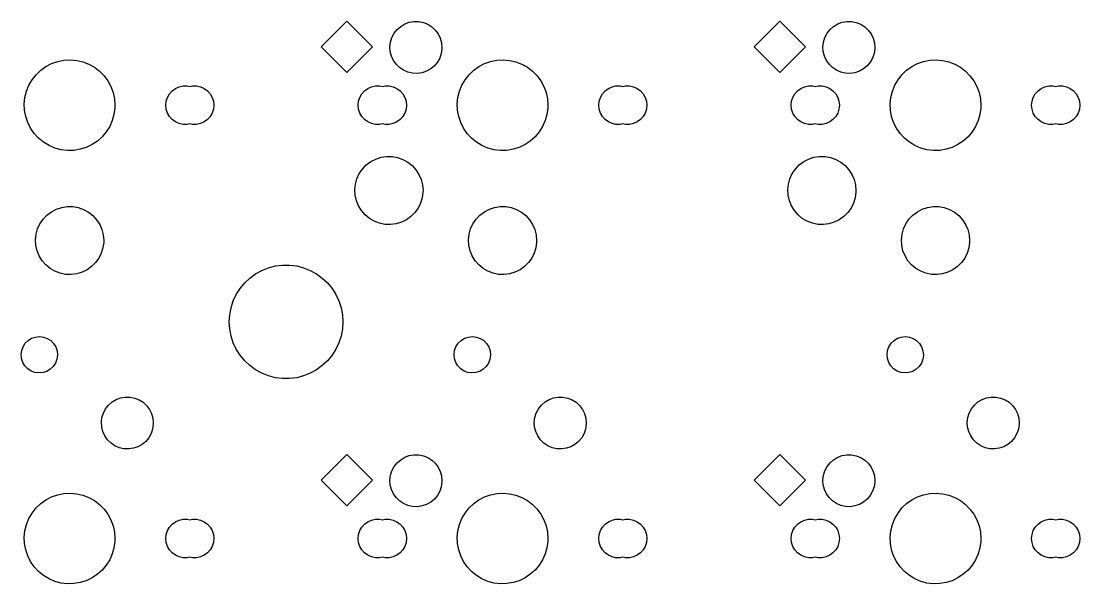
# Model space of a CAD drawing. Extents: x 63 to 249, y -153 to -58.
# Drawn here: x 145.31 to 191.9, y -128.1 to -103.37 of the extents above; entities that cross this region are included whole.
import ezdxf

# ---------------------------------------------------------------- set-up
doc = ezdxf.new("R2010")
doc.units = 0
doc.layers.add('BLACK', color=7, linetype='CONTINUOUS')

msp = doc.modelspace()

# ---------------------------------------------------------------- linework, layer by layer
at = {"layer": 'BLACK', "linetype": 'CONTINUOUS'}
for p, q in [((158.518, -104.499), (159.649, -103.367)), ((159.649, -103.367), (160.781, -104.499)), ((162.391, -103.417), (162.597, -103.382)), ((162.597, -103.382), (162.806, -103.384)), ((162.806, -103.384), (163.012, -103.425)), ((177.568, -104.499), (178.699, -103.367)), ((178.699, -103.367), (179.831, -104.499)), ((181.441, -103.417), (181.647, -103.382)), ((181.647, -103.382), (181.856, -103.384)), ((181.856, -103.384), (182.062, -103.425)), ((161.728, -103.898), (161.858, -103.734)), ((161.858, -103.734), (162.015, -103.596)), ((162.015, -103.596), (162.195, -103.489)), ((162.195, -103.489), (162.391, -103.417)), ((163.012, -103.425), (163.206, -103.503)), ((163.206, -103.503), (163.383, -103.614)), ((163.383, -103.614), (163.536, -103.756)), ((163.536, -103.756), (163.662, -103.924)), ((180.778, -103.898), (180.908, -103.734)), ((180.908, -103.734), (181.065, -103.596)), ((181.065, -103.596), (181.245, -103.489)), ((181.245, -103.489), (181.441, -103.417)), ((182.062, -103.425), (182.256, -103.503)), ((182.256, -103.503), (182.433, -103.614)), ((182.433, -103.614), (182.586, -103.756)), ((182.586, -103.756), (182.712, -103.924)), ((161.544, -104.491), (161.569, -104.283)), ((161.569, -104.283), (161.631, -104.084)), ((161.631, -104.084), (161.728, -103.898)), ((163.662, -103.924), (163.754, -104.111)), ((163.754, -104.111), (163.811, -104.313)), ((163.811, -104.313), (163.83, -104.521)), ((180.594, -104.491), (180.619, -104.283)), ((180.619, -104.283), (180.681, -104.084)), ((180.681, -104.084), (180.778, -103.898)), ((182.712, -103.924), (182.804, -104.111)), ((182.804, -104.111), (182.861, -104.313)), ((182.861, -104.313), (182.88, -104.521)), ((159.649, -105.63), (158.518, -104.499)), ((160.781, -104.499), (159.649, -105.63)), ((161.558, -104.7), (161.544, -104.491)), ((161.61, -104.903), (161.558, -104.7)), ((163.798, -104.788), (163.731, -104.986)), ((163.828, -104.581), (163.798, -104.788)), ((163.83, -104.521), (163.828, -104.581)), ((178.699, -105.63), (177.568, -104.499)), ((179.831, -104.499), (178.699, -105.63)), ((180.608, -104.7), (180.594, -104.491)), ((180.66, -104.903), (180.608, -104.7)), ((182.848, -104.788), (182.781, -104.986)), ((182.878, -104.581), (182.848, -104.788)), ((182.88, -104.521), (182.878, -104.581)), ((146.405, -105.361), (146.655, -105.231)), ((146.655, -105.231), (146.921, -105.138)), ((146.921, -105.138), (147.197, -105.083)), ((147.197, -105.083), (147.478, -105.067)), ((147.478, -105.067), (147.759, -105.092)), ((147.759, -105.092), (148.033, -105.155)), ((148.033, -105.155), (148.296, -105.257)), ((148.296, -105.257), (148.542, -105.394)), ((161.697, -105.093), (161.61, -104.903)), ((161.818, -105.263), (161.697, -105.093)), ((161.968, -105.409), (161.818, -105.263)), ((163.629, -105.168), (163.495, -105.329)), ((163.731, -104.986), (163.629, -105.168)), ((165.455, -105.361), (165.705, -105.231)), ((165.705, -105.231), (165.971, -105.138)), ((165.971, -105.138), (166.247, -105.083)), ((166.247, -105.083), (166.528, -105.067)), ((166.528, -105.067), (166.809, -105.092)), ((166.809, -105.092), (167.083, -105.155)), ((167.083, -105.155), (167.346, -105.257)), ((167.346, -105.257), (167.592, -105.394)), ((180.747, -105.093), (180.66, -104.903)), ((180.868, -105.263), (180.747, -105.093)), ((181.018, -105.409), (180.868, -105.263)), ((182.679, -105.168), (182.545, -105.329)), ((182.781, -104.986), (182.679, -105.168)), ((184.505, -105.361), (184.755, -105.231)), ((184.755, -105.231), (185.021, -105.138)), ((185.021, -105.138), (185.297, -105.083)), ((185.297, -105.083), (185.578, -105.067)), ((185.578, -105.067), (185.859, -105.092)), ((185.859, -105.092), (186.133, -105.155)), ((186.133, -105.155), (186.396, -105.257)), ((186.396, -105.257), (186.642, -105.394)), ((145.798, -105.94), (145.972, -105.719)), ((145.972, -105.719), (146.176, -105.525)), ((146.176, -105.525), (146.405, -105.361)), ((148.542, -105.394), (148.766, -105.565)), ((148.766, -105.565), (148.963, -105.766)), ((162.142, -105.525), (161.968, -105.409)), ((162.334, -105.608), (162.142, -105.525)), ((162.538, -105.654), (162.334, -105.608)), ((162.747, -105.662), (162.538, -105.654)), ((162.954, -105.632), (162.747, -105.662)), ((163.152, -105.565), (162.954, -105.632)), ((163.334, -105.463), (163.152, -105.565)), ((163.495, -105.329), (163.334, -105.463)), ((164.848, -105.94), (165.022, -105.719)), ((165.022, -105.719), (165.226, -105.525)), ((165.226, -105.525), (165.455, -105.361)), ((167.592, -105.394), (167.816, -105.565)), ((167.816, -105.565), (168.013, -105.766)), ((181.192, -105.525), (181.018, -105.409)), ((181.384, -105.608), (181.192, -105.525)), ((181.588, -105.654), (181.384, -105.608)), ((181.797, -105.662), (181.588, -105.654)), ((182.004, -105.632), (181.797, -105.662)), ((182.202, -105.565), (182.004, -105.632)), ((182.384, -105.463), (182.202, -105.565)), ((182.545, -105.329), (182.384, -105.463)), ((183.898, -105.94), (184.072, -105.719)), ((184.072, -105.719), (184.276, -105.525)), ((184.276, -105.525), (184.505, -105.361)), ((186.642, -105.394), (186.866, -105.565)), ((186.866, -105.565), (187.063, -105.766)), ((145.551, -106.445), (145.656, -106.184)), ((145.656, -106.184), (145.798, -105.94)), ((148.963, -105.766), (149.131, -105.993)), ((149.131, -105.993), (149.264, -106.24)), ((164.601, -106.445), (164.706, -106.184)), ((164.706, -106.184), (164.848, -105.94)), ((168.013, -105.766), (168.181, -105.993)), ((168.181, -105.993), (168.314, -106.24)), ((183.651, -106.445), (183.756, -106.184)), ((183.756, -106.184), (183.898, -105.94)), ((187.063, -105.766), (187.231, -105.993)), ((187.231, -105.993), (187.364, -106.24)), ((145.483, -106.718), (145.551, -106.445)), ((149.264, -106.24), (149.362, -106.505)), ((149.362, -106.505), (149.421, -106.78)), ((151.75, -106.715), (151.839, -106.561)), ((151.839, -106.561), (151.958, -106.429)), ((151.958, -106.429), (152.102, -106.324)), ((152.102, -106.324), (152.264, -106.252)), ((152.264, -106.252), (152.438, -106.215)), ((152.438, -106.215), (152.616, -106.215)), ((152.616, -106.215), (152.737, -106.24)), ((152.737, -106.24), (152.858, -106.215)), ((152.858, -106.215), (153.036, -106.215)), ((153.036, -106.215), (153.21, -106.252)), ((153.21, -106.252), (153.372, -106.324)), ((153.372, -106.324), (153.516, -106.429)), ((153.516, -106.429), (153.635, -106.561)), ((153.635, -106.561), (153.724, -106.715)), ((160.22, -106.715), (160.309, -106.561)), ((160.309, -106.561), (160.428, -106.429)), ((160.428, -106.429), (160.572, -106.324)), ((160.572, -106.324), (160.734, -106.252)), ((160.734, -106.252), (160.908, -106.215)), ((160.908, -106.215), (161.086, -106.215)), ((161.086, -106.215), (161.207, -106.24)), ((161.207, -106.24), (161.328, -106.215)), ((161.328, -106.215), (161.506, -106.215)), ((161.506, -106.215), (161.68, -106.252)), ((161.68, -106.252), (161.842, -106.324)), ((161.842, -106.324), (161.986, -106.429)), ((161.986, -106.429), (162.105, -106.561)), ((162.105, -106.561), (162.194, -106.715)), ((164.533, -106.718), (164.601, -106.445)), ((168.314, -106.24), (168.412, -106.505)), ((168.412, -106.505), (168.471, -106.78)), ((170.8, -106.715), (170.889, -106.561)), ((170.889, -106.561), (171.008, -106.429)), ((171.008, -106.429), (171.152, -106.324)), ((171.152, -106.324), (171.314, -106.252)), ((171.314, -106.252), (171.488, -106.215)), ((171.488, -106.215), (171.666, -106.215)), ((171.666, -106.215), (171.787, -106.24)), ((171.787, -106.24), (171.908, -106.215)), ((171.908, -106.215), (172.086, -106.215)), ((172.086, -106.215), (172.26, -106.252)), ((172.26, -106.252), (172.422, -106.324)), ((172.422, -106.324), (172.566, -106.429)), ((172.566, -106.429), (172.685, -106.561)), ((172.685, -106.561), (172.774, -106.715)), ((179.27, -106.715), (179.359, -106.561)), ((179.359, -106.561), (179.478, -106.429)), ((179.478, -106.429), (179.622, -106.324)), ((179.622, -106.324), (179.784, -106.252)), ((179.784, -106.252), (179.958, -106.215)), ((179.958, -106.215), (180.136, -106.215)), ((180.136, -106.215), (180.257, -106.24)), ((180.257, -106.24), (180.378, -106.215)), ((180.378, -106.215), (180.556, -106.215)), ((180.556, -106.215), (180.73, -106.252)), ((180.73, -106.252), (180.892, -106.324)), ((180.892, -106.324), (181.036, -106.429)), ((181.036, -106.429), (181.155, -106.561)), ((181.155, -106.561), (181.244, -106.715)), ((183.583, -106.718), (183.651, -106.445)), ((187.364, -106.24), (187.462, -106.505)), ((187.462, -106.505), (187.521, -106.78)), ((189.85, -106.715), (189.939, -106.561)), ((189.939, -106.561), (190.058, -106.429)), ((190.058, -106.429), (190.202, -106.324)), ((190.202, -106.324), (190.364, -106.252)), ((190.364, -106.252), (190.538, -106.215)), ((190.538, -106.215), (190.716, -106.215)), ((190.716, -106.215), (190.837, -106.24)), ((190.837, -106.24), (190.958, -106.215)), ((190.958, -106.215), (191.136, -106.215)), ((191.136, -106.215), (191.31, -106.252)), ((191.31, -106.252), (191.472, -106.324)), ((191.472, -106.324), (191.616, -106.429)), ((191.616, -106.429), (191.735, -106.561)), ((191.735, -106.561), (191.824, -106.715)), ((145.454, -106.998), (145.483, -106.718)), ((145.465, -107.28), (145.454, -106.998)), ((149.421, -106.78), (149.441, -107.061)), ((149.441, -107.061), (149.437, -107.186)), ((151.676, -107.061), (151.695, -106.884)), ((151.695, -107.238), (151.676, -107.061)), ((151.695, -106.884), (151.75, -106.715)), ((153.724, -106.715), (153.779, -106.884)), ((153.779, -106.884), (153.798, -107.061)), ((153.798, -107.061), (153.779, -107.238)), ((160.146, -107.061), (160.165, -106.884)), ((160.165, -107.238), (160.146, -107.061)), ((160.165, -106.884), (160.22, -106.715)), ((162.194, -106.715), (162.249, -106.884)), ((162.249, -106.884), (162.268, -107.061)), ((162.268, -107.061), (162.249, -107.238)), ((164.504, -106.998), (164.533, -106.718)), ((164.515, -107.28), (164.504, -106.998)), ((168.471, -106.78), (168.491, -107.061)), ((168.491, -107.061), (168.487, -107.186)), ((170.726, -107.061), (170.745, -106.884)), ((170.745, -107.238), (170.726, -107.061)), ((170.745, -106.884), (170.8, -106.715)), ((172.774, -106.715), (172.829, -106.884)), ((172.829, -106.884), (172.848, -107.061)), ((172.848, -107.061), (172.829, -107.238)), ((179.196, -107.061), (179.215, -106.884)), ((179.215, -107.238), (179.196, -107.061)), ((179.215, -106.884), (179.27, -106.715)), ((181.244, -106.715), (181.299, -106.884)), ((181.299, -106.884), (181.318, -107.061)), ((181.318, -107.061), (181.299, -107.238)), ((183.554, -106.998), (183.583, -106.718)), ((183.565, -107.28), (183.554, -106.998)), ((187.521, -106.78), (187.541, -107.061)), ((187.541, -107.061), (187.537, -107.186)), ((189.776, -107.061), (189.795, -106.884)), ((189.795, -107.238), (189.776, -107.061)), ((189.795, -106.884), (189.85, -106.715)), ((191.824, -106.715), (191.879, -106.884)), ((191.879, -106.884), (191.898, -107.061)), ((191.898, -107.061), (191.879, -107.238)), ((145.516, -107.557), (145.465, -107.28)), ((145.605, -107.824), (145.516, -107.557)), ((149.399, -107.465), (149.323, -107.736)), ((149.437, -107.186), (149.399, -107.465)), ((151.75, -107.407), (151.695, -107.238)), ((151.839, -107.561), (151.75, -107.407)), ((151.958, -107.693), (151.839, -107.561)), ((153.635, -107.561), (153.516, -107.693)), ((153.724, -107.407), (153.635, -107.561)), ((153.779, -107.238), (153.724, -107.407)), ((160.22, -107.407), (160.165, -107.238)), ((160.309, -107.561), (160.22, -107.407)), ((160.428, -107.693), (160.309, -107.561)), ((162.105, -107.561), (161.986, -107.693)), ((162.194, -107.407), (162.105, -107.561)), ((162.249, -107.238), (162.194, -107.407)), ((164.566, -107.557), (164.515, -107.28)), ((164.655, -107.824), (164.566, -107.557)), ((168.449, -107.465), (168.373, -107.736)), ((168.487, -107.186), (168.449, -107.465)), ((170.8, -107.407), (170.745, -107.238)), ((170.889, -107.561), (170.8, -107.407)), ((171.008, -107.693), (170.889, -107.561)), ((172.685, -107.561), (172.566, -107.693)), ((172.774, -107.407), (172.685, -107.561)), ((172.829, -107.238), (172.774, -107.407)), ((179.27, -107.407), (179.215, -107.238)), ((179.359, -107.561), (179.27, -107.407)), ((179.478, -107.693), (179.359, -107.561)), ((181.155, -107.561), (181.036, -107.693)), ((181.244, -107.407), (181.155, -107.561)), ((181.299, -107.238), (181.244, -107.407)), ((183.616, -107.557), (183.565, -107.28)), ((183.705, -107.824), (183.616, -107.557)), ((187.499, -107.465), (187.423, -107.736)), ((187.537, -107.186), (187.499, -107.465)), ((189.85, -107.407), (189.795, -107.238)), ((189.939, -107.561), (189.85, -107.407)), ((190.058, -107.693), (189.939, -107.561)), ((191.735, -107.561), (191.616, -107.693)), ((191.824, -107.407), (191.735, -107.561)), ((191.879, -107.238), (191.824, -107.407)), ((145.731, -108.076), (145.605, -107.824)), ((149.209, -107.994), (149.06, -108.233)), ((149.323, -107.736), (149.209, -107.994)), ((152.102, -107.798), (151.958, -107.693)), ((152.264, -107.87), (152.102, -107.798)), ((152.438, -107.907), (152.264, -107.87)), ((152.616, -107.907), (152.438, -107.907)), ((152.737, -107.882), (152.616, -107.907)), ((152.858, -107.907), (152.737, -107.882)), ((153.036, -107.907), (152.858, -107.907)), ((153.21, -107.87), (153.036, -107.907)), ((153.372, -107.798), (153.21, -107.87)), ((153.516, -107.693), (153.372, -107.798)), ((160.572, -107.798), (160.428, -107.693)), ((160.734, -107.87), (160.572, -107.798)), ((160.908, -107.907), (160.734, -107.87)), ((161.086, -107.907), (160.908, -107.907)), ((161.207, -107.882), (161.086, -107.907)), ((161.328, -107.907), (161.207, -107.882)), ((161.506, -107.907), (161.328, -107.907)), ((161.68, -107.87), (161.506, -107.907)), ((161.842, -107.798), (161.68, -107.87)), ((161.986, -107.693), (161.842, -107.798)), ((164.781, -108.076), (164.655, -107.824)), ((168.259, -107.994), (168.11, -108.233)), ((168.373, -107.736), (168.259, -107.994)), ((171.152, -107.798), (171.008, -107.693)), ((171.314, -107.87), (171.152, -107.798)), ((171.488, -107.907), (171.314, -107.87)), ((171.666, -107.907), (171.488, -107.907)), ((171.787, -107.882), (171.666, -107.907)), ((171.908, -107.907), (171.787, -107.882)), ((172.086, -107.907), (171.908, -107.907)), ((172.26, -107.87), (172.086, -107.907)), ((172.422, -107.798), (172.26, -107.87)), ((172.566, -107.693), (172.422, -107.798)), ((179.622, -107.798), (179.478, -107.693)), ((179.784, -107.87), (179.622, -107.798)), ((179.958, -107.907), (179.784, -107.87)), ((180.136, -107.907), (179.958, -107.907)), ((180.257, -107.882), (180.136, -107.907)), ((180.378, -107.907), (180.257, -107.882)), ((180.556, -107.907), (180.378, -107.907)), ((180.73, -107.87), (180.556, -107.907)), ((180.892, -107.798), (180.73, -107.87)), ((181.036, -107.693), (180.892, -107.798)), ((183.831, -108.076), (183.705, -107.824)), ((187.309, -107.994), (187.16, -108.233)), ((187.423, -107.736), (187.309, -107.994)), ((190.202, -107.798), (190.058, -107.693)), ((190.364, -107.87), (190.202, -107.798)), ((190.538, -107.907), (190.364, -107.87)), ((190.716, -107.907), (190.538, -107.907)), ((190.837, -107.882), (190.716, -107.907)), ((190.958, -107.907), (190.837, -107.882)), ((191.136, -107.907), (190.958, -107.907)), ((191.31, -107.87), (191.136, -107.907)), ((191.472, -107.798), (191.31, -107.87)), ((191.616, -107.693), (191.472, -107.798)), ((145.891, -108.308), (145.731, -108.076)), ((146.082, -108.514), (145.891, -108.308)), ((146.3, -108.692), (146.082, -108.514)), ((148.879, -108.449), (148.669, -108.636)), ((149.06, -108.233), (148.879, -108.449)), ((164.941, -108.308), (164.781, -108.076)), ((165.132, -108.514), (164.941, -108.308)), ((165.35, -108.692), (165.132, -108.514)), ((167.929, -108.449), (167.719, -108.636)), ((168.11, -108.233), (167.929, -108.449)), ((183.991, -108.308), (183.831, -108.076)), ((184.182, -108.514), (183.991, -108.308)), ((184.4, -108.692), (184.182, -108.514)), ((186.979, -108.449), (186.769, -108.636)), ((187.16, -108.233), (186.979, -108.449)), ((146.542, -108.838), (146.3, -108.692)), ((146.801, -108.947), (146.542, -108.838)), ((147.073, -109.02), (146.801, -108.947)), ((147.912, -109), (147.635, -109.046)), ((148.181, -108.915), (147.912, -109)), ((148.435, -108.793), (148.181, -108.915)), ((148.669, -108.636), (148.435, -108.793)), ((165.592, -108.838), (165.35, -108.692)), ((165.851, -108.947), (165.592, -108.838)), ((166.123, -109.02), (165.851, -108.947)), ((166.962, -109), (166.685, -109.046)), ((167.231, -108.915), (166.962, -109)), ((167.485, -108.793), (167.231, -108.915)), ((167.719, -108.636), (167.485, -108.793)), ((184.642, -108.838), (184.4, -108.692)), ((184.901, -108.947), (184.642, -108.838)), ((185.173, -109.02), (184.901, -108.947)), ((186.012, -109), (185.735, -109.046)), ((186.281, -108.915), (186.012, -109)), ((186.535, -108.793), (186.281, -108.915)), ((186.769, -108.636), (186.535, -108.793)), ((147.353, -109.053), (147.073, -109.02)), ((147.635, -109.046), (147.353, -109.053)), ((160.698, -109.542), (160.916, -109.428)), ((160.916, -109.428), (161.149, -109.352)), ((161.149, -109.352), (161.392, -109.315)), ((161.392, -109.315), (161.638, -109.318)), ((161.638, -109.318), (161.88, -109.361)), ((161.88, -109.361), (162.112, -109.443)), ((162.112, -109.443), (162.327, -109.562)), ((166.403, -109.053), (166.123, -109.02)), ((166.685, -109.046), (166.403, -109.053)), ((179.748, -109.542), (179.966, -109.428)), ((179.966, -109.428), (180.199, -109.352)), ((180.199, -109.352), (180.442, -109.315)), ((180.442, -109.315), (180.688, -109.318)), ((180.688, -109.318), (180.93, -109.361)), ((180.93, -109.361), (181.162, -109.443)), ((181.162, -109.443), (181.377, -109.562)), ((185.453, -109.053), (185.173, -109.02)), ((185.735, -109.046), (185.453, -109.053)), ((160.193, -110.07), (160.331, -109.867)), ((160.331, -109.867), (160.501, -109.689)), ((160.501, -109.689), (160.698, -109.542)), ((162.327, -109.562), (162.52, -109.714)), ((162.52, -109.714), (162.685, -109.896)), ((162.685, -109.896), (162.819, -110.102)), ((179.243, -110.07), (179.381, -109.867)), ((179.381, -109.867), (179.551, -109.689)), ((179.551, -109.689), (179.748, -109.542)), ((181.377, -109.562), (181.57, -109.714)), ((181.57, -109.714), (181.735, -109.896)), ((181.735, -109.896), (181.869, -110.102)), ((160.024, -110.53), (160.089, -110.293)), ((160.089, -110.293), (160.193, -110.07)), ((162.819, -110.102), (162.917, -110.328)), ((162.917, -110.328), (162.977, -110.566)), ((179.074, -110.53), (179.139, -110.293)), ((179.139, -110.293), (179.243, -110.07)), ((181.869, -110.102), (181.967, -110.328)), ((181.967, -110.328), (182.027, -110.566)), ((159.997, -110.774), (160.024, -110.53)), ((160.012, -111.02), (159.997, -110.774)), ((162.977, -110.566), (162.997, -110.811)), ((162.997, -110.811), (162.995, -110.884)), ((179.047, -110.774), (179.074, -110.53)), ((179.062, -111.02), (179.047, -110.774)), ((182.027, -110.566), (182.047, -110.811)), ((182.047, -110.811), (182.045, -110.884)), ((160.066, -111.26), (160.012, -111.02)), ((160.158, -111.487), (160.066, -111.26)), ((162.963, -111.128), (162.892, -111.363)), ((162.995, -110.884), (162.963, -111.128)), ((179.116, -111.26), (179.062, -111.02)), ((179.208, -111.487), (179.116, -111.26)), ((182.013, -111.128), (181.942, -111.363)), ((182.045, -110.884), (182.013, -111.128)), ((146.451, -111.889), (146.648, -111.742)), ((146.648, -111.742), (146.866, -111.628)), ((146.866, -111.628), (147.099, -111.552)), ((147.099, -111.552), (147.342, -111.515)), ((147.342, -111.515), (147.588, -111.518)), ((147.588, -111.518), (147.83, -111.561)), ((147.83, -111.561), (148.062, -111.643)), ((148.062, -111.643), (148.277, -111.762)), ((148.277, -111.762), (148.47, -111.914)), ((160.287, -111.697), (160.158, -111.487)), ((160.448, -111.883), (160.287, -111.697)), ((162.639, -111.783), (162.465, -111.957)), ((162.783, -111.584), (162.639, -111.783)), ((162.892, -111.363), (162.783, -111.584)), ((165.501, -111.889), (165.698, -111.742)), ((165.698, -111.742), (165.916, -111.628)), ((165.916, -111.628), (166.149, -111.552)), ((166.149, -111.552), (166.392, -111.515)), ((166.392, -111.515), (166.638, -111.518)), ((166.638, -111.518), (166.88, -111.561)), ((166.88, -111.561), (167.112, -111.643)), ((167.112, -111.643), (167.327, -111.762)), ((167.327, -111.762), (167.52, -111.914)), ((179.337, -111.697), (179.208, -111.487)), ((179.498, -111.883), (179.337, -111.697)), ((181.689, -111.783), (181.515, -111.957)), ((181.833, -111.584), (181.689, -111.783)), ((181.942, -111.363), (181.833, -111.584)), ((184.551, -111.889), (184.748, -111.742)), ((184.748, -111.742), (184.966, -111.628)), ((184.966, -111.628), (185.199, -111.552)), ((185.199, -111.552), (185.442, -111.515)), ((185.442, -111.515), (185.688, -111.518)), ((185.688, -111.518), (185.93, -111.561)), ((185.93, -111.561), (186.162, -111.643)), ((186.162, -111.643), (186.377, -111.762)), ((186.377, -111.762), (186.57, -111.914)), ((146.143, -112.27), (146.281, -112.067)), ((146.281, -112.067), (146.451, -111.889)), ((148.47, -111.914), (148.635, -112.096)), ((148.635, -112.096), (148.769, -112.302)), ((160.637, -112.04), (160.448, -111.883)), ((160.849, -112.164), (160.637, -112.04)), ((161.079, -112.251), (160.849, -112.164)), ((161.319, -112.3), (161.079, -112.251)), ((162.044, -112.208), (161.809, -112.278)), ((162.265, -112.099), (162.044, -112.208)), ((162.465, -111.957), (162.265, -112.099)), ((165.193, -112.27), (165.331, -112.067)), ((165.331, -112.067), (165.501, -111.889)), ((167.52, -111.914), (167.685, -112.096)), ((167.685, -112.096), (167.819, -112.302)), ((179.687, -112.04), (179.498, -111.883)), ((179.899, -112.164), (179.687, -112.04)), ((180.129, -112.251), (179.899, -112.164)), ((180.369, -112.3), (180.129, -112.251)), ((181.094, -112.208), (180.859, -112.278)), ((181.315, -112.099), (181.094, -112.208)), ((181.515, -111.957), (181.315, -112.099)), ((184.243, -112.27), (184.381, -112.067)), ((184.381, -112.067), (184.551, -111.889)), ((186.57, -111.914), (186.735, -112.096)), ((186.735, -112.096), (186.869, -112.302)), ((145.947, -112.974), (145.974, -112.73)), ((145.974, -112.73), (146.039, -112.493)), ((146.039, -112.493), (146.143, -112.27)), ((148.769, -112.302), (148.867, -112.528)), ((148.867, -112.528), (148.927, -112.766)), ((161.565, -112.309), (161.319, -112.3)), ((161.809, -112.278), (161.565, -112.309)), ((164.997, -112.974), (165.024, -112.73)), ((165.024, -112.73), (165.089, -112.493)), ((165.089, -112.493), (165.193, -112.27)), ((167.819, -112.302), (167.917, -112.528)), ((167.917, -112.528), (167.977, -112.766)), ((180.615, -112.309), (180.369, -112.3)), ((180.859, -112.278), (180.615, -112.309)), ((184.047, -112.974), (184.074, -112.73)), ((184.074, -112.73), (184.139, -112.493)), ((184.139, -112.493), (184.243, -112.27)), ((186.869, -112.302), (186.967, -112.528)), ((186.967, -112.528), (187.027, -112.766)), ((145.962, -113.22), (145.947, -112.974)), ((148.945, -113.084), (148.913, -113.328)), ((148.927, -112.766), (148.947, -113.011)), ((148.947, -113.011), (148.945, -113.084)), ((165.012, -113.22), (164.997, -112.974)), ((167.995, -113.084), (167.963, -113.328)), ((167.977, -112.766), (167.997, -113.011)), ((167.997, -113.011), (167.995, -113.084)), ((184.062, -113.22), (184.047, -112.974)), ((187.045, -113.084), (187.013, -113.328)), ((187.027, -112.766), (187.047, -113.011)), ((187.047, -113.011), (187.045, -113.084)), ((146.016, -113.46), (145.962, -113.22)), ((146.108, -113.687), (146.016, -113.46)), ((148.842, -113.563), (148.733, -113.784)), ((148.913, -113.328), (148.842, -113.563)), ((165.066, -113.46), (165.012, -113.22)), ((165.158, -113.687), (165.066, -113.46)), ((167.892, -113.563), (167.783, -113.784)), ((167.963, -113.328), (167.892, -113.563)), ((184.116, -113.46), (184.062, -113.22)), ((184.208, -113.687), (184.116, -113.46)), ((186.942, -113.563), (186.833, -113.784)), ((187.013, -113.328), (186.942, -113.563)), ((146.237, -113.897), (146.108, -113.687)), ((146.398, -114.083), (146.237, -113.897)), ((146.587, -114.24), (146.398, -114.083)), ((148.589, -113.983), (148.415, -114.157)), ((148.733, -113.784), (148.589, -113.983)), ((156.504, -114.13), (156.815, -114.091)), ((156.815, -114.091), (157.129, -114.091)), ((157.129, -114.091), (157.44, -114.13)), ((165.287, -113.897), (165.158, -113.687)), ((165.448, -114.083), (165.287, -113.897)), ((165.637, -114.24), (165.448, -114.083)), ((167.639, -113.983), (167.465, -114.157)), ((167.783, -113.784), (167.639, -113.983)), ((184.337, -113.897), (184.208, -113.687)), ((184.498, -114.083), (184.337, -113.897)), ((184.687, -114.24), (184.498, -114.083)), ((186.689, -113.983), (186.515, -114.157)), ((186.833, -113.784), (186.689, -113.983)), ((146.799, -114.364), (146.587, -114.24)), ((147.029, -114.451), (146.799, -114.364)), ((147.269, -114.5), (147.029, -114.451)), ((147.515, -114.509), (147.269, -114.5)), ((147.759, -114.478), (147.515, -114.509)), ((147.994, -114.408), (147.759, -114.478)), ((148.215, -114.299), (147.994, -114.408)), ((148.415, -114.157), (148.215, -114.299)), ((155.378, -114.66), (155.632, -114.475)), ((155.632, -114.475), (155.908, -114.324)), ((155.908, -114.324), (156.199, -114.208)), ((156.199, -114.208), (156.504, -114.13)), ((157.44, -114.13), (157.745, -114.208)), ((157.745, -114.208), (158.036, -114.324)), ((158.036, -114.324), (158.312, -114.475)), ((158.312, -114.475), (158.566, -114.66)), ((165.849, -114.364), (165.637, -114.24)), ((166.079, -114.451), (165.849, -114.364)), ((166.319, -114.5), (166.079, -114.451)), ((166.565, -114.509), (166.319, -114.5)), ((166.809, -114.478), (166.565, -114.509)), ((167.044, -114.408), (166.809, -114.478)), ((167.265, -114.299), (167.044, -114.408)), ((167.465, -114.157), (167.265, -114.299)), ((184.899, -114.364), (184.687, -114.24)), ((185.129, -114.451), (184.899, -114.364)), ((185.369, -114.5), (185.129, -114.451)), ((185.615, -114.509), (185.369, -114.5)), ((185.859, -114.478), (185.615, -114.509)), ((186.094, -114.408), (185.859, -114.478)), ((186.315, -114.299), (186.094, -114.408)), ((186.515, -114.157), (186.315, -114.299)), ((154.949, -115.117), (155.15, -114.875)), ((155.15, -114.875), (155.378, -114.66)), ((158.566, -114.66), (158.794, -114.875)), ((158.794, -114.875), (158.995, -115.117)), ((154.648, -115.666), (154.781, -115.382)), ((154.781, -115.382), (154.949, -115.117)), ((158.995, -115.117), (159.163, -115.382)), ((159.163, -115.382), (159.296, -115.666)), ((154.492, -116.273), (154.551, -115.964)), ((154.551, -115.964), (154.648, -115.666)), ((159.296, -115.666), (159.393, -115.964)), ((159.393, -115.964), (159.452, -116.273)), ((154.472, -116.586), (154.492, -116.273)), ((159.452, -116.273), (159.472, -116.586)), ((154.492, -116.899), (154.472, -116.586)), ((154.551, -117.208), (154.492, -116.899)), ((159.452, -116.899), (159.393, -117.208)), ((159.472, -116.586), (159.452, -116.899)), ((145.622, -117.403), (145.774, -117.309)), ((145.774, -117.309), (145.943, -117.252)), ((145.943, -117.252), (146.12, -117.233)), ((146.12, -117.233), (146.297, -117.254)), ((146.297, -117.254), (146.465, -117.314)), ((146.465, -117.314), (146.616, -117.41)), ((154.648, -117.506), (154.551, -117.208)), ((159.393, -117.208), (159.296, -117.506)), ((164.672, -117.403), (164.824, -117.309)), ((164.824, -117.309), (164.993, -117.252)), ((164.993, -117.252), (165.17, -117.233)), ((165.17, -117.233), (165.347, -117.254)), ((165.347, -117.254), (165.515, -117.314)), ((165.515, -117.314), (165.666, -117.41)), ((183.722, -117.403), (183.874, -117.309)), ((183.874, -117.309), (184.043, -117.252)), ((184.043, -117.252), (184.22, -117.233)), ((184.22, -117.233), (184.397, -117.254)), ((184.397, -117.254), (184.565, -117.314)), ((184.565, -117.314), (184.716, -117.41)), ((145.315, -118.022), (145.337, -117.845)), ((145.337, -117.845), (145.398, -117.678)), ((145.398, -117.678), (145.495, -117.528)), ((145.495, -117.528), (145.622, -117.403)), ((146.616, -117.41), (146.742, -117.536)), ((146.742, -117.536), (146.836, -117.688)), ((146.836, -117.688), (146.895, -117.856)), ((154.781, -117.79), (154.648, -117.506)), ((154.949, -118.055), (154.781, -117.79)), ((159.163, -117.79), (158.995, -118.055)), ((159.296, -117.506), (159.163, -117.79)), ((164.365, -118.022), (164.387, -117.845)), ((164.387, -117.845), (164.448, -117.678)), ((164.448, -117.678), (164.545, -117.528)), ((164.545, -117.528), (164.672, -117.403)), ((165.666, -117.41), (165.792, -117.536)), ((165.792, -117.536), (165.886, -117.688)), ((165.886, -117.688), (165.945, -117.856)), ((183.415, -118.022), (183.437, -117.845)), ((183.437, -117.845), (183.498, -117.678)), ((183.498, -117.678), (183.595, -117.528)), ((183.595, -117.528), (183.722, -117.403)), ((184.716, -117.41), (184.842, -117.536)), ((184.842, -117.536), (184.936, -117.688)), ((184.936, -117.688), (184.995, -117.856)), ((145.332, -118.2), (145.315, -118.022)), ((145.388, -118.369), (145.332, -118.2)), ((146.89, -118.232), (146.826, -118.399)), ((146.914, -118.056), (146.89, -118.232)), ((146.895, -117.856), (146.915, -118.033)), ((146.915, -118.033), (146.914, -118.056)), ((155.15, -118.297), (154.949, -118.055)), ((155.378, -118.512), (155.15, -118.297)), ((158.794, -118.297), (158.566, -118.512)), ((158.995, -118.055), (158.794, -118.297)), ((164.382, -118.2), (164.365, -118.022)), ((164.438, -118.369), (164.382, -118.2)), ((165.94, -118.232), (165.876, -118.399)), ((165.964, -118.056), (165.94, -118.232)), ((165.945, -117.856), (165.965, -118.033)), ((165.965, -118.033), (165.964, -118.056)), ((183.432, -118.2), (183.415, -118.022)), ((183.488, -118.369), (183.432, -118.2)), ((184.99, -118.232), (184.926, -118.399)), ((185.014, -118.056), (184.99, -118.232)), ((184.995, -117.856), (185.015, -118.033)), ((185.015, -118.033), (185.014, -118.056)), ((145.481, -118.521), (145.388, -118.369)), ((145.605, -118.65), (145.481, -118.521)), ((145.754, -118.747), (145.605, -118.65)), ((145.921, -118.81), (145.754, -118.747)), ((146.445, -118.762), (146.276, -118.817)), ((146.598, -118.671), (146.445, -118.762)), ((146.728, -118.548), (146.598, -118.671)), ((146.826, -118.399), (146.728, -118.548)), ((155.632, -118.697), (155.378, -118.512)), ((155.908, -118.848), (155.632, -118.697)), ((158.312, -118.697), (158.036, -118.848)), ((158.566, -118.512), (158.312, -118.697)), ((164.531, -118.521), (164.438, -118.369)), ((164.655, -118.65), (164.531, -118.521)), ((164.804, -118.747), (164.655, -118.65)), ((164.971, -118.81), (164.804, -118.747)), ((165.495, -118.762), (165.326, -118.817)), ((165.648, -118.671), (165.495, -118.762)), ((165.778, -118.548), (165.648, -118.671)), ((165.876, -118.399), (165.778, -118.548)), ((183.581, -118.521), (183.488, -118.369)), ((183.705, -118.65), (183.581, -118.521)), ((183.854, -118.747), (183.705, -118.65)), ((184.021, -118.81), (183.854, -118.747)), ((184.545, -118.762), (184.376, -118.817)), ((184.698, -118.671), (184.545, -118.762)), ((184.828, -118.548), (184.698, -118.671)), ((184.926, -118.399), (184.828, -118.548)), ((146.098, -118.833), (145.921, -118.81)), ((146.276, -118.817), (146.098, -118.833)), ((156.199, -118.964), (155.908, -118.848)), ((156.504, -119.042), (156.199, -118.964)), ((156.815, -119.081), (156.504, -119.042)), ((157.129, -119.081), (156.815, -119.081)), ((157.44, -119.042), (157.129, -119.081)), ((157.745, -118.964), (157.44, -119.042)), ((158.036, -118.848), (157.745, -118.964)), ((165.148, -118.833), (164.971, -118.81)), ((165.326, -118.817), (165.148, -118.833)), ((184.198, -118.833), (184.021, -118.81)), ((184.376, -118.817), (184.198, -118.833)), ((149.158, -120.244), (149.315, -120.106)), ((149.315, -120.106), (149.495, -119.999)), ((149.495, -119.999), (149.691, -119.927)), ((149.691, -119.927), (149.897, -119.892)), ((149.897, -119.892), (150.106, -119.894)), ((150.106, -119.894), (150.312, -119.935)), ((150.312, -119.935), (150.506, -120.013)), ((150.506, -120.013), (150.683, -120.124)), ((150.683, -120.124), (150.836, -120.266)), ((168.208, -120.244), (168.365, -120.106)), ((168.365, -120.106), (168.545, -119.999)), ((168.545, -119.999), (168.741, -119.927)), ((168.741, -119.927), (168.947, -119.892)), ((168.947, -119.892), (169.156, -119.894)), ((169.156, -119.894), (169.362, -119.935)), ((169.362, -119.935), (169.556, -120.013)), ((169.556, -120.013), (169.733, -120.124)), ((169.733, -120.124), (169.886, -120.266)), ((187.258, -120.244), (187.415, -120.106)), ((187.415, -120.106), (187.595, -119.999)), ((187.595, -119.999), (187.791, -119.927)), ((187.791, -119.927), (187.997, -119.892)), ((187.997, -119.892), (188.206, -119.894)), ((188.206, -119.894), (188.412, -119.935)), ((188.412, -119.935), (188.606, -120.013)), ((188.606, -120.013), (188.783, -120.124)), ((188.783, -120.124), (188.936, -120.266)), ((148.869, -120.793), (148.931, -120.594)), ((148.931, -120.594), (149.028, -120.408)), ((149.028, -120.408), (149.158, -120.244)), ((150.836, -120.266), (150.962, -120.434)), ((150.962, -120.434), (151.054, -120.621)), ((151.054, -120.621), (151.111, -120.823)), ((167.919, -120.793), (167.981, -120.594)), ((167.981, -120.594), (168.078, -120.408)), ((168.078, -120.408), (168.208, -120.244)), ((169.886, -120.266), (170.012, -120.434)), ((170.012, -120.434), (170.104, -120.621)), ((170.104, -120.621), (170.161, -120.823)), ((186.969, -120.793), (187.031, -120.594)), ((187.031, -120.594), (187.128, -120.408)), ((187.128, -120.408), (187.258, -120.244)), ((188.936, -120.266), (189.062, -120.434)), ((189.062, -120.434), (189.154, -120.621)), ((189.154, -120.621), (189.211, -120.823)), ((148.844, -121.001), (148.869, -120.793)), ((148.858, -121.21), (148.844, -121.001)), ((151.128, -121.091), (151.098, -121.298)), ((151.111, -120.823), (151.13, -121.031)), ((151.13, -121.031), (151.128, -121.091)), ((167.894, -121.001), (167.919, -120.793)), ((167.908, -121.21), (167.894, -121.001)), ((170.178, -121.091), (170.148, -121.298)), ((170.161, -120.823), (170.18, -121.031)), ((170.18, -121.031), (170.178, -121.091)), ((186.944, -121.001), (186.969, -120.793)), ((186.958, -121.21), (186.944, -121.001)), ((189.228, -121.091), (189.198, -121.298)), ((189.211, -120.823), (189.23, -121.031)), ((189.23, -121.031), (189.228, -121.091)), ((148.91, -121.413), (148.858, -121.21)), ((148.997, -121.602), (148.91, -121.413)), ((151.031, -121.496), (150.929, -121.678)), ((151.098, -121.298), (151.031, -121.496)), ((167.96, -121.413), (167.908, -121.21)), ((168.047, -121.602), (167.96, -121.413)), ((170.081, -121.496), (169.979, -121.678)), ((170.148, -121.298), (170.081, -121.496)), ((187.01, -121.413), (186.958, -121.21)), ((187.097, -121.602), (187.01, -121.413)), ((189.131, -121.496), (189.029, -121.678)), ((189.198, -121.298), (189.131, -121.496)), ((149.118, -121.773), (148.997, -121.602)), ((149.268, -121.919), (149.118, -121.773)), ((149.442, -122.035), (149.268, -121.919)), ((149.634, -122.118), (149.442, -122.035)), ((150.634, -121.973), (150.452, -122.075)), ((150.795, -121.839), (150.634, -121.973)), ((150.929, -121.678), (150.795, -121.839)), ((168.168, -121.773), (168.047, -121.602)), ((168.318, -121.919), (168.168, -121.773)), ((168.492, -122.035), (168.318, -121.919)), ((168.684, -122.118), (168.492, -122.035)), ((169.684, -121.973), (169.502, -122.075)), ((169.845, -121.839), (169.684, -121.973)), ((169.979, -121.678), (169.845, -121.839)), ((187.218, -121.773), (187.097, -121.602)), ((187.368, -121.919), (187.218, -121.773)), ((187.542, -122.035), (187.368, -121.919)), ((187.734, -122.118), (187.542, -122.035)), ((188.734, -121.973), (188.552, -122.075)), ((188.895, -121.839), (188.734, -121.973)), ((189.029, -121.678), (188.895, -121.839)), ((149.838, -122.164), (149.634, -122.118)), ((150.047, -122.172), (149.838, -122.164)), ((150.254, -122.142), (150.047, -122.172)), ((150.452, -122.075), (150.254, -122.142)), ((158.518, -123.549), (159.649, -122.417)), ((159.649, -122.417), (160.781, -123.549)), ((162.195, -122.539), (162.391, -122.467)), ((162.391, -122.467), (162.597, -122.432)), ((162.597, -122.432), (162.806, -122.434)), ((162.806, -122.434), (163.012, -122.475)), ((163.012, -122.475), (163.206, -122.553)), ((168.888, -122.164), (168.684, -122.118)), ((169.097, -122.172), (168.888, -122.164)), ((169.304, -122.142), (169.097, -122.172)), ((169.502, -122.075), (169.304, -122.142)), ((177.568, -123.549), (178.699, -122.417)), ((178.699, -122.417), (179.831, -123.549)), ((181.245, -122.539), (181.441, -122.467)), ((181.441, -122.467), (181.647, -122.432)), ((181.647, -122.432), (181.856, -122.434)), ((181.856, -122.434), (182.062, -122.475)), ((182.062, -122.475), (182.256, -122.553)), ((187.938, -122.164), (187.734, -122.118)), ((188.147, -122.172), (187.938, -122.164)), ((188.354, -122.142), (188.147, -122.172)), ((188.552, -122.075), (188.354, -122.142)), ((161.631, -123.134), (161.728, -122.948)), ((161.728, -122.948), (161.858, -122.784)), ((161.858, -122.784), (162.015, -122.646)), ((162.015, -122.646), (162.195, -122.539)), ((163.206, -122.553), (163.383, -122.664)), ((163.383, -122.664), (163.536, -122.806)), ((163.536, -122.806), (163.662, -122.974)), ((163.662, -122.974), (163.754, -123.161)), ((180.681, -123.134), (180.778, -122.948)), ((180.778, -122.948), (180.908, -122.784)), ((180.908, -122.784), (181.065, -122.646)), ((181.065, -122.646), (181.245, -122.539)), ((182.256, -122.553), (182.433, -122.664)), ((182.433, -122.664), (182.586, -122.806)), ((182.586, -122.806), (182.712, -122.974)), ((182.712, -122.974), (182.804, -123.161)), ((161.544, -123.541), (161.569, -123.333)), ((161.569, -123.333), (161.631, -123.134)), ((163.754, -123.161), (163.811, -123.363)), ((163.811, -123.363), (163.83, -123.571)), ((180.594, -123.541), (180.619, -123.333)), ((180.619, -123.333), (180.681, -123.134)), ((182.804, -123.161), (182.861, -123.363)), ((182.861, -123.363), (182.88, -123.571)), ((159.649, -124.68), (158.518, -123.549)), ((160.781, -123.549), (159.649, -124.68)), ((161.558, -123.75), (161.544, -123.541)), ((161.61, -123.953), (161.558, -123.75)), ((163.798, -123.838), (163.731, -124.036)), ((163.828, -123.631), (163.798, -123.838)), ((163.83, -123.571), (163.828, -123.631)), ((178.699, -124.68), (177.568, -123.549)), ((179.831, -123.549), (178.699, -124.68)), ((180.608, -123.75), (180.594, -123.541)), ((180.66, -123.953), (180.608, -123.75)), ((182.848, -123.838), (182.781, -124.036)), ((182.878, -123.631), (182.848, -123.838)), ((182.88, -123.571), (182.878, -123.631)), ((146.405, -124.411), (146.655, -124.281)), ((146.655, -124.281), (146.921, -124.188)), ((146.921, -124.188), (147.197, -124.133)), ((147.197, -124.133), (147.478, -124.117)), ((147.478, -124.117), (147.759, -124.142)), ((147.759, -124.142), (148.033, -124.205)), ((148.033, -124.205), (148.296, -124.307)), ((148.296, -124.307), (148.542, -124.444)), ((161.697, -124.142), (161.61, -123.953)), ((161.818, -124.313), (161.697, -124.142)), ((161.968, -124.459), (161.818, -124.313)), ((163.629, -124.218), (163.495, -124.379)), ((163.731, -124.036), (163.629, -124.218)), ((165.455, -124.411), (165.705, -124.281)), ((165.705, -124.281), (165.971, -124.188)), ((165.971, -124.188), (166.247, -124.133)), ((166.247, -124.133), (166.528, -124.117)), ((166.528, -124.117), (166.809, -124.142)), ((166.809, -124.142), (167.083, -124.205)), ((167.083, -124.205), (167.346, -124.307)), ((167.346, -124.307), (167.592, -124.444)), ((180.747, -124.142), (180.66, -123.953)), ((180.868, -124.313), (180.747, -124.142)), ((181.018, -124.459), (180.868, -124.313)), ((182.679, -124.218), (182.545, -124.379)), ((182.781, -124.036), (182.679, -124.218)), ((184.505, -124.411), (184.755, -124.281)), ((184.755, -124.281), (185.021, -124.188)), ((185.021, -124.188), (185.297, -124.133)), ((185.297, -124.133), (185.578, -124.117)), ((185.578, -124.117), (185.859, -124.142)), ((185.859, -124.142), (186.133, -124.205)), ((186.133, -124.205), (186.396, -124.307)), ((186.396, -124.307), (186.642, -124.444)), ((145.798, -124.99), (145.972, -124.769)), ((145.972, -124.769), (146.176, -124.575)), ((146.176, -124.575), (146.405, -124.411)), ((148.542, -124.444), (148.766, -124.615)), ((148.766, -124.615), (148.963, -124.816)), ((148.963, -124.816), (149.131, -125.043)), ((162.142, -124.575), (161.968, -124.459)), ((162.334, -124.658), (162.142, -124.575)), ((162.538, -124.704), (162.334, -124.658)), ((162.747, -124.712), (162.538, -124.704)), ((162.954, -124.682), (162.747, -124.712)), ((163.152, -124.615), (162.954, -124.682)), ((163.334, -124.513), (163.152, -124.615)), ((163.495, -124.379), (163.334, -124.513)), ((164.848, -124.99), (165.022, -124.769)), ((165.022, -124.769), (165.226, -124.575)), ((165.226, -124.575), (165.455, -124.411)), ((167.592, -124.444), (167.816, -124.615)), ((167.816, -124.615), (168.013, -124.816)), ((168.013, -124.816), (168.181, -125.043)), ((181.192, -124.575), (181.018, -124.459)), ((181.384, -124.658), (181.192, -124.575)), ((181.588, -124.704), (181.384, -124.658)), ((181.797, -124.712), (181.588, -124.704)), ((182.004, -124.682), (181.797, -124.712)), ((182.202, -124.615), (182.004, -124.682)), ((182.384, -124.513), (182.202, -124.615)), ((182.545, -124.379), (182.384, -124.513)), ((183.898, -124.99), (184.072, -124.769)), ((184.072, -124.769), (184.276, -124.575)), ((184.276, -124.575), (184.505, -124.411)), ((186.642, -124.444), (186.866, -124.615)), ((186.866, -124.615), (187.063, -124.816)), ((187.063, -124.816), (187.231, -125.043)), ((145.551, -125.495), (145.656, -125.234)), ((145.656, -125.234), (145.798, -124.99)), ((149.131, -125.043), (149.264, -125.29)), ((149.264, -125.29), (149.362, -125.555)), ((152.102, -125.374), (152.264, -125.302)), ((152.264, -125.302), (152.438, -125.265)), ((152.438, -125.265), (152.616, -125.265)), ((152.616, -125.265), (152.737, -125.29)), ((152.737, -125.29), (152.858, -125.265)), ((152.858, -125.265), (153.036, -125.265)), ((153.036, -125.265), (153.21, -125.302)), ((153.21, -125.302), (153.372, -125.374)), ((160.572, -125.374), (160.734, -125.302)), ((160.734, -125.302), (160.908, -125.265)), ((160.908, -125.265), (161.086, -125.265)), ((161.086, -125.265), (161.207, -125.29)), ((161.207, -125.29), (161.328, -125.265)), ((161.328, -125.265), (161.506, -125.265)), ((161.506, -125.265), (161.68, -125.302)), ((161.68, -125.302), (161.842, -125.374)), ((164.601, -125.495), (164.706, -125.234)), ((164.706, -125.234), (164.848, -124.99)), ((168.181, -125.043), (168.314, -125.29)), ((168.314, -125.29), (168.412, -125.555)), ((171.152, -125.374), (171.314, -125.302)), ((171.314, -125.302), (171.488, -125.265)), ((171.488, -125.265), (171.666, -125.265)), ((171.666, -125.265), (171.787, -125.29)), ((171.787, -125.29), (171.908, -125.265)), ((171.908, -125.265), (172.086, -125.265)), ((172.086, -125.265), (172.26, -125.302)), ((172.26, -125.302), (172.422, -125.374)), ((179.622, -125.374), (179.784, -125.302)), ((179.784, -125.302), (179.958, -125.265)), ((179.958, -125.265), (180.136, -125.265)), ((180.136, -125.265), (180.257, -125.29)), ((180.257, -125.29), (180.378, -125.265)), ((180.378, -125.265), (180.556, -125.265)), ((180.556, -125.265), (180.73, -125.302)), ((180.73, -125.302), (180.892, -125.374)), ((183.651, -125.495), (183.756, -125.234)), ((183.756, -125.234), (183.898, -124.99)), ((187.231, -125.043), (187.364, -125.29)), ((187.364, -125.29), (187.462, -125.555)), ((190.202, -125.374), (190.364, -125.302)), ((190.364, -125.302), (190.538, -125.265)), ((190.538, -125.265), (190.716, -125.265)), ((190.716, -125.265), (190.837, -125.29)), ((190.837, -125.29), (190.958, -125.265)), ((190.958, -125.265), (191.136, -125.265)), ((191.136, -125.265), (191.31, -125.302)), ((191.31, -125.302), (191.472, -125.374)), ((145.454, -126.048), (145.483, -125.768)), ((145.483, -125.768), (145.551, -125.495)), ((149.362, -125.555), (149.421, -125.83)), ((151.695, -125.934), (151.75, -125.765)), ((151.75, -125.765), (151.839, -125.611)), ((151.839, -125.611), (151.958, -125.479)), ((151.958, -125.479), (152.102, -125.374)), ((153.372, -125.374), (153.516, -125.479)), ((153.516, -125.479), (153.635, -125.611)), ((153.635, -125.611), (153.724, -125.765)), ((153.724, -125.765), (153.779, -125.934)), ((160.165, -125.934), (160.22, -125.765)), ((160.22, -125.765), (160.309, -125.611)), ((160.309, -125.611), (160.428, -125.479)), ((160.428, -125.479), (160.572, -125.374)), ((161.842, -125.374), (161.986, -125.479)), ((161.986, -125.479), (162.105, -125.611)), ((162.105, -125.611), (162.194, -125.765)), ((162.194, -125.765), (162.249, -125.934)), ((164.504, -126.048), (164.533, -125.768)), ((164.533, -125.768), (164.601, -125.495)), ((168.412, -125.555), (168.471, -125.83)), ((170.745, -125.934), (170.8, -125.765)), ((170.8, -125.765), (170.889, -125.611)), ((170.889, -125.611), (171.008, -125.479)), ((171.008, -125.479), (171.152, -125.374)), ((172.422, -125.374), (172.566, -125.479)), ((172.566, -125.479), (172.685, -125.611)), ((172.685, -125.611), (172.774, -125.765)), ((172.774, -125.765), (172.829, -125.934)), ((179.215, -125.934), (179.27, -125.765)), ((179.27, -125.765), (179.359, -125.611)), ((179.359, -125.611), (179.478, -125.479)), ((179.478, -125.479), (179.622, -125.374)), ((180.892, -125.374), (181.036, -125.479)), ((181.036, -125.479), (181.155, -125.611)), ((181.155, -125.611), (181.244, -125.765)), ((181.244, -125.765), (181.299, -125.934)), ((183.554, -126.048), (183.583, -125.768)), ((183.583, -125.768), (183.651, -125.495)), ((187.462, -125.555), (187.521, -125.83)), ((189.795, -125.934), (189.85, -125.765)), ((189.85, -125.765), (189.939, -125.611)), ((189.939, -125.611), (190.058, -125.479)), ((190.058, -125.479), (190.202, -125.374)), ((191.472, -125.374), (191.616, -125.479)), ((191.616, -125.479), (191.735, -125.611)), ((191.735, -125.611), (191.824, -125.765)), ((191.824, -125.765), (191.879, -125.934)), ((145.465, -126.33), (145.454, -126.048)), ((149.437, -126.236), (149.399, -126.515)), ((149.421, -125.83), (149.441, -126.111)), ((149.441, -126.111), (149.437, -126.236)), ((151.676, -126.111), (151.695, -125.934)), ((151.695, -126.288), (151.676, -126.111)), ((153.779, -125.934), (153.798, -126.111)), ((153.798, -126.111), (153.779, -126.288)), ((160.146, -126.111), (160.165, -125.934)), ((160.165, -126.288), (160.146, -126.111)), ((162.249, -125.934), (162.268, -126.111)), ((162.268, -126.111), (162.249, -126.288)), ((164.515, -126.33), (164.504, -126.048)), ((168.487, -126.236), (168.449, -126.515)), ((168.471, -125.83), (168.491, -126.111)), ((168.491, -126.111), (168.487, -126.236)), ((170.726, -126.111), (170.745, -125.934)), ((170.745, -126.288), (170.726, -126.111)), ((172.829, -125.934), (172.848, -126.111)), ((172.848, -126.111), (172.829, -126.288)), ((179.196, -126.111), (179.215, -125.934)), ((179.215, -126.288), (179.196, -126.111)), ((181.299, -125.934), (181.318, -126.111)), ((181.318, -126.111), (181.299, -126.288)), ((183.565, -126.33), (183.554, -126.048)), ((187.537, -126.236), (187.499, -126.515)), ((187.521, -125.83), (187.541, -126.111)), ((187.541, -126.111), (187.537, -126.236)), ((189.776, -126.111), (189.795, -125.934)), ((189.795, -126.288), (189.776, -126.111)), ((191.879, -125.934), (191.898, -126.111)), ((191.898, -126.111), (191.879, -126.288)), ((145.516, -126.607), (145.465, -126.33)), ((145.605, -126.874), (145.516, -126.607)), ((149.399, -126.515), (149.323, -126.786)), ((151.75, -126.457), (151.695, -126.288)), ((151.839, -126.611), (151.75, -126.457)), ((151.958, -126.743), (151.839, -126.611)), ((153.635, -126.611), (153.516, -126.743)), ((153.724, -126.457), (153.635, -126.611)), ((153.779, -126.288), (153.724, -126.457)), ((160.22, -126.457), (160.165, -126.288)), ((160.309, -126.611), (160.22, -126.457)), ((160.428, -126.743), (160.309, -126.611)), ((162.105, -126.611), (161.986, -126.743)), ((162.194, -126.457), (162.105, -126.611)), ((162.249, -126.288), (162.194, -126.457)), ((164.566, -126.607), (164.515, -126.33)), ((164.655, -126.874), (164.566, -126.607)), ((168.449, -126.515), (168.373, -126.786)), ((170.8, -126.457), (170.745, -126.288)), ((170.889, -126.611), (170.8, -126.457)), ((171.008, -126.743), (170.889, -126.611)), ((172.685, -126.611), (172.566, -126.743)), ((172.774, -126.457), (172.685, -126.611)), ((172.829, -126.288), (172.774, -126.457)), ((179.27, -126.457), (179.215, -126.288)), ((179.359, -126.611), (179.27, -126.457)), ((179.478, -126.743), (179.359, -126.611)), ((181.155, -126.611), (181.036, -126.743)), ((181.244, -126.457), (181.155, -126.611)), ((181.299, -126.288), (181.244, -126.457)), ((183.616, -126.607), (183.565, -126.33)), ((183.705, -126.874), (183.616, -126.607)), ((187.499, -126.515), (187.423, -126.786)), ((189.85, -126.457), (189.795, -126.288)), ((189.939, -126.611), (189.85, -126.457)), ((190.058, -126.743), (189.939, -126.611)), ((191.735, -126.611), (191.616, -126.743)), ((191.824, -126.457), (191.735, -126.611)), ((191.879, -126.288), (191.824, -126.457)), ((145.731, -127.126), (145.605, -126.874)), ((145.891, -127.358), (145.731, -127.126)), ((149.209, -127.044), (149.06, -127.283)), ((149.323, -126.786), (149.209, -127.044)), ((152.102, -126.848), (151.958, -126.743)), ((152.264, -126.92), (152.102, -126.848)), ((152.438, -126.957), (152.264, -126.92)), ((152.616, -126.957), (152.438, -126.957)), ((152.737, -126.932), (152.616, -126.957)), ((152.858, -126.957), (152.737, -126.932)), ((153.036, -126.957), (152.858, -126.957)), ((153.21, -126.92), (153.036, -126.957)), ((153.372, -126.848), (153.21, -126.92)), ((153.516, -126.743), (153.372, -126.848)), ((160.572, -126.848), (160.428, -126.743)), ((160.734, -126.92), (160.572, -126.848)), ((160.908, -126.957), (160.734, -126.92)), ((161.086, -126.957), (160.908, -126.957)), ((161.207, -126.932), (161.086, -126.957)), ((161.328, -126.957), (161.207, -126.932)), ((161.506, -126.957), (161.328, -126.957)), ((161.68, -126.92), (161.506, -126.957)), ((161.842, -126.848), (161.68, -126.92)), ((161.986, -126.743), (161.842, -126.848)), ((164.781, -127.126), (164.655, -126.874)), ((164.941, -127.358), (164.781, -127.126)), ((168.259, -127.044), (168.11, -127.283)), ((168.373, -126.786), (168.259, -127.044)), ((171.152, -126.848), (171.008, -126.743)), ((171.314, -126.92), (171.152, -126.848)), ((171.488, -126.957), (171.314, -126.92)), ((171.666, -126.957), (171.488, -126.957)), ((171.787, -126.932), (171.666, -126.957)), ((171.908, -126.957), (171.787, -126.932)), ((172.086, -126.957), (171.908, -126.957)), ((172.26, -126.92), (172.086, -126.957)), ((172.422, -126.848), (172.26, -126.92)), ((172.566, -126.743), (172.422, -126.848)), ((179.622, -126.848), (179.478, -126.743)), ((179.784, -126.92), (179.622, -126.848)), ((179.958, -126.957), (179.784, -126.92)), ((180.136, -126.957), (179.958, -126.957)), ((180.257, -126.932), (180.136, -126.957)), ((180.378, -126.957), (180.257, -126.932)), ((180.556, -126.957), (180.378, -126.957)), ((180.73, -126.92), (180.556, -126.957)), ((180.892, -126.848), (180.73, -126.92)), ((181.036, -126.743), (180.892, -126.848)), ((183.831, -127.126), (183.705, -126.874)), ((183.991, -127.358), (183.831, -127.126)), ((187.309, -127.044), (187.16, -127.283)), ((187.423, -126.786), (187.309, -127.044)), ((190.202, -126.848), (190.058, -126.743)), ((190.364, -126.92), (190.202, -126.848)), ((190.538, -126.957), (190.364, -126.92)), ((190.716, -126.957), (190.538, -126.957)), ((190.837, -126.932), (190.716, -126.957)), ((190.958, -126.957), (190.837, -126.932)), ((191.136, -126.957), (190.958, -126.957)), ((191.31, -126.92), (191.136, -126.957)), ((191.472, -126.848), (191.31, -126.92)), ((191.616, -126.743), (191.472, -126.848)), ((146.082, -127.564), (145.891, -127.358)), ((146.3, -127.742), (146.082, -127.564)), ((148.879, -127.499), (148.669, -127.686)), ((149.06, -127.283), (148.879, -127.499)), ((165.132, -127.564), (164.941, -127.358)), ((165.35, -127.742), (165.132, -127.564)), ((167.929, -127.499), (167.719, -127.686)), ((168.11, -127.283), (167.929, -127.499)), ((184.182, -127.564), (183.991, -127.358)), ((184.4, -127.742), (184.182, -127.564)), ((186.979, -127.499), (186.769, -127.686)), ((187.16, -127.283), (186.979, -127.499)), ((146.542, -127.888), (146.3, -127.742)), ((146.801, -127.997), (146.542, -127.888)), ((147.073, -128.07), (146.801, -127.997)), ((147.353, -128.103), (147.073, -128.07)), ((147.635, -128.096), (147.353, -128.103)), ((147.912, -128.05), (147.635, -128.096)), ((148.181, -127.965), (147.912, -128.05)), ((148.435, -127.843), (148.181, -127.965)), ((148.669, -127.686), (148.435, -127.843)), ((165.592, -127.888), (165.35, -127.742)), ((165.851, -127.997), (165.592, -127.888)), ((166.123, -128.07), (165.851, -127.997)), ((166.403, -128.103), (166.123, -128.07)), ((166.685, -128.096), (166.403, -128.103)), ((166.962, -128.05), (166.685, -128.096)), ((167.231, -127.965), (166.962, -128.05)), ((167.485, -127.843), (167.231, -127.965)), ((167.719, -127.686), (167.485, -127.843)), ((184.642, -127.888), (184.4, -127.742)), ((184.901, -127.997), (184.642, -127.888)), ((185.173, -128.07), (184.901, -127.997)), ((185.453, -128.103), (185.173, -128.07)), ((185.735, -128.096), (185.453, -128.103)), ((186.012, -128.05), (185.735, -128.096)), ((186.281, -127.965), (186.012, -128.05)), ((186.535, -127.843), (186.281, -127.965)), ((186.769, -127.686), (186.535, -127.843))]:
    msp.add_line(p, q, dxfattribs=at)

doc.saveas('drawing.dxf')
